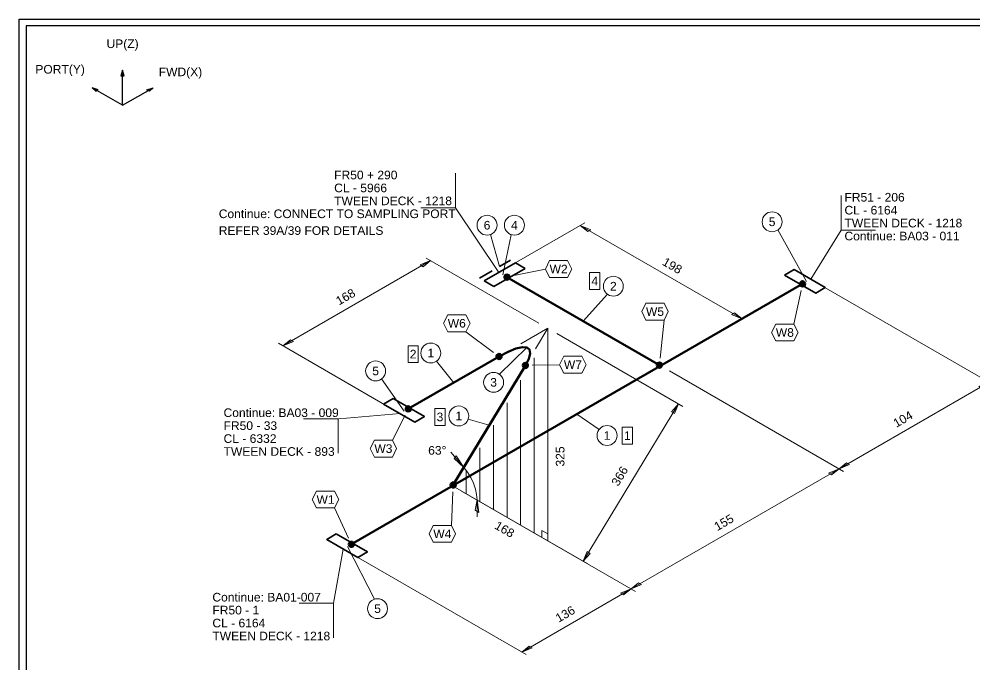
# Model space of a CAD drawing. Header units: millimetres. Extents: x 0 to 420, y 0 to 297.
# Drawn here: x 0 to 277.1, y 109.8 to 297 of the extents above; entities that cross this region are included whole.
import ezdxf
from ezdxf.enums import TextEntityAlignment as Align

# ---------------------------------------------------------------- set-up
doc = ezdxf.new("R2010")
doc.units = ezdxf.units.MM
for name, color, linetype in [('I_Coordinates', 11, 'Continuous'), ('I_CutNumbers', 10, 'Continuous'), ('I_Dimensions', 4, 'Continuous'), ('I_OtherComponents', 2, 'Continuous'), ('I_PartNumbers', 9, 'Continuous'), ('I_Pipes', 1, 'Continuous'), ('I_Tags', 8, 'Continuous'), ('I_Triangles', 5, 'Continuous'), ('SymbolsOnDrawingSheet', 1, 'Continuous')]:
    doc.layers.add(name, color=color, linetype=linetype)
doc.styles.add('Cadmatic Default Text', font='arial.ttf')

# ---------------------------------------------------------------- blocks, each defined once
blk = doc.blocks.new('SEDS_SPOOL_FORMAT_Gol_8')
at = {"layer": 'SymbolsOnDrawingSheet', "linetype": 'ByBlock', "lineweight": -3, "flags": 128}
for points in [[(0, 297), (420, 297), (420, 0), (0, 0), (0, 297)], [(418.01, 295.01), (2, 295.01)], [(2, 295.01), (2, 2)]]:
    blk.add_lwpolyline(points, dxfattribs=at)
blk = doc.blocks.new('BA01726637007_PRT_110_3')
at = {"layer": 'I_OtherComponents', "linetype": 'ByBlock', "lineweight": 35, "flags": 128}
blk.add_lwpolyline([(169.92, 199.46), (172.7, 201.07), (181.75, 195.84), (178.97, 194.23), (169.92, 199.46)], dxfattribs=at)
at = {"layer": 'I_OtherComponents', "linetype": 'ByBlock', "lineweight": 50}
for radius in [0.75, 0.375]:
    blk.add_circle((175.15, 196.93), radius, dxfattribs=at)
blk = doc.blocks.new('BA01726637007_PRT_111_3')
at = {"layer": 'I_Pipes', "linetype": 'ByBlock', "lineweight": 50}
blk.add_line((175.15, 196.93), (44.35, 121.41), dxfattribs=at)
blk = doc.blocks.new('BA01726637007_PRT_116_3')
at = {"layer": 'I_OtherComponents', "linetype": 'ByBlock', "lineweight": 35, "flags": 128}
blk.add_lwpolyline([(39.96, 124.43), (37.18, 122.82), (46.23, 117.6), (49.01, 119.2), (39.96, 124.43)], dxfattribs=at)
at = {"layer": 'I_OtherComponents', "linetype": 'ByBlock', "lineweight": 50}
for radius in [0.75, 0.375]:
    blk.add_circle((44.35, 121.41), radius, dxfattribs=at)
blk = doc.blocks.new('BA01726637007_PRT_119_3')
at = {"layer": 'I_Pipes', "linetype": 'ByBlock', "lineweight": 50}
blk.add_line((133.65, 173.38), (89.45, 198.89), dxfattribs=at)
blk = doc.blocks.new('BA01726637007_PRT_121_3')
at = {"layer": 'I_Pipes', "linetype": 'ByBlock', "lineweight": 50}
blk.add_line((94.8, 173.28), (73.86, 138.62), dxfattribs=at)
blk = doc.blocks.new('BA01726637007_PRT_122_3')
at = {"layer": 'I_Pipes', "linetype": 'ByBlock', "lineweight": 0}
for q in [(93.52, 179.55), (97.72, 178.12)]:
    blk.add_line((101.3, 184.04), q, dxfattribs=at)
at = {"layer": 'I_Pipes', "linetype": 'ByBlock', "lineweight": 50, "flags": 128}
blk.add_lwpolyline([(87.15, 175.87), (89.79, 177.26), (92.07, 178.18), (93.92, 178.6), (95.25, 178.5), (96.03, 177.88), (96.21, 176.78), (95.8, 175.23), (94.8, 173.28)], dxfattribs=at)
at = {"layer": 'I_Pipes', "linetype": 'ByBlock', "lineweight": 50}
for centre, radius in [((87.15, 175.87), 0.75), ((87.15, 175.87), 0.375), ((94.8, 173.28), 0.75), ((94.8, 173.28), 0.375)]:
    blk.add_circle(centre, radius, dxfattribs=at)
blk = doc.blocks.new('BA01726637007_PRT_123_3')
at = {"layer": 'I_Pipes', "linetype": 'ByBlock', "lineweight": 50}
blk.add_line((60.84, 160.68), (87.15, 175.87), dxfattribs=at)
blk = doc.blocks.new('BA01726637007_PRT_124_3')
at = {"layer": 'I_OtherComponents', "linetype": 'ByBlock', "lineweight": 35, "flags": 128}
blk.add_lwpolyline([(56.45, 163.7), (53.67, 162.09), (62.72, 156.87), (65.5, 158.47), (56.45, 163.7)], dxfattribs=at)
at = {"layer": 'I_OtherComponents', "linetype": 'ByBlock', "lineweight": 50}
for radius in [0.75, 0.375]:
    blk.add_circle((60.84, 160.68), radius, dxfattribs=at)
blk = doc.blocks.new('BA01726637007_TRI_0_3')
at = {"layer": 'I_Triangles', "linetype": 'ByBlock', "lineweight": 0}
for p, q in [((97.35, 124.69), (97.35, 175.51)), ((93.41, 126.97), (93.41, 168.98)), ((89.47, 129.24), (89.47, 162.46)), ((85.52, 131.52), (85.52, 155.93)), ((81.58, 133.8), (81.58, 149.4)), ((77.64, 136.07), (77.64, 142.88))]:
    blk.add_line(p, q, dxfattribs=at)
at = {"layer": 'I_Triangles', "linetype": 'ByBlock', "lineweight": 0, "flags": 128}
for points in [[(73.69, 138.35), (101.3, 122.42), (101.3, 184.04)], [(73.17, 148.15), (76.94, 143.73), (74.17, 146.25), (74.69, 147.11), (76.94, 143.73), (78.03, 142.3), (78.97, 140.74), (79.73, 139.11), (80.3, 137.45), (80.65, 135.82), (80.77, 134.27), (80.2, 131.33), (81.33, 130.68), (80.77, 134.27), (80.77, 129.37)], [(99.56, 123.42), (99.56, 125.42), (101.3, 124.42)]]:
    blk.add_lwpolyline(points, dxfattribs=at)
at = {"layer": 'I_Triangles', "linetype": 'ByBlock', "lineweight": 0, "style": 'Cadmatic Default Text'}
blk.add_text('63°', height=2.5, dxfattribs=at).set_placement((69.25, 148.66), align=Align.MIDDLE_CENTER)
for s, rotation, p in [('325', 90, (104.87, 146.88)), ('168', 330, (88.78, 125.75))]:
    blk.add_text(s, height=2.5, rotation=rotation, dxfattribs=at).set_placement(p, align=Align.MIDDLE_CENTER)
blk = doc.blocks.new('BA01726637007_DIM_0_3')
at = {"layer": 'I_Dimensions', "linetype": 'ByBlock', "lineweight": 0}
for p, q in [((126.74, 107.73), (76.29, 136.85)), ((44.59, 118.55), (95.03, 89.42)), ((93.73, 90.17), (125.44, 108.48))]:
    blk.add_line(p, q, dxfattribs=at)
at = {"layer": 'I_Dimensions', "linetype": 'ByBlock', "lineweight": 0, "flags": 128}
for points in [[(125.44, 108.48), (123.27, 106.73), (122.41, 107.23), (125.44, 108.48)], [(93.73, 90.17), (96.77, 91.42), (95.9, 91.92), (93.73, 90.17)]]:
    blk.add_lwpolyline(points, dxfattribs=at)
at = {"layer": 'I_Dimensions', "linetype": 'ByBlock', "lineweight": 0, "style": 'Cadmatic Default Text'}
blk.add_text('136', height=2.5, rotation=30, dxfattribs=at).set_placement((106.34, 101.2), align=Align.MIDDLE_CENTER)
blk = doc.blocks.new('BA01726637007_DIM_1_3')
at = {"layer": 'I_Dimensions', "linetype": 'ByBlock', "lineweight": 0}
for p, q in [((187.05, 142.55), (136.6, 171.67)), ((125.44, 108.48), (185.75, 143.3)), ((76.29, 136.85), (126.74, 107.73))]:
    blk.add_line(p, q, dxfattribs=at)
at = {"layer": 'I_Dimensions', "linetype": 'ByBlock', "lineweight": 0, "flags": 128}
for points in [[(185.75, 143.3), (183.59, 141.55), (182.72, 142.05), (185.75, 143.3)], [(125.44, 108.48), (128.47, 109.73), (127.6, 110.23), (125.44, 108.48)]]:
    blk.add_lwpolyline(points, dxfattribs=at)
at = {"layer": 'I_Dimensions', "linetype": 'ByBlock', "lineweight": 0, "style": 'Cadmatic Default Text'}
blk.add_text('155', height=2.5, rotation=30, dxfattribs=at).set_placement((152.35, 127.76), align=Align.MIDDLE_CENTER)
blk = doc.blocks.new('BA01726637007_DIM_2_3')
at = {"layer": 'I_Dimensions', "linetype": 'ByBlock', "lineweight": 0}
for p, q in [((89.7, 201.75), (112, 214.63)), ((110.7, 213.88), (157.6, 186.8)), ((158.9, 187.55), (136.6, 174.67))]:
    blk.add_line(p, q, dxfattribs=at)
at = {"layer": 'I_Dimensions', "linetype": 'ByBlock', "lineweight": 0, "flags": 128}
for points in [[(110.7, 213.88), (112.86, 212.13), (113.73, 212.63), (110.7, 213.88)], [(157.6, 186.8), (154.57, 188.05), (155.44, 188.55), (157.6, 186.8)]]:
    blk.add_lwpolyline(points, dxfattribs=at)
at = {"layer": 'I_Dimensions', "linetype": 'ByBlock', "lineweight": 0, "style": 'Cadmatic Default Text'}
blk.add_text('198', height=2.5, rotation=330, dxfattribs=at).set_placement((137.4, 202.21), align=Align.MIDDLE_CENTER)
blk = doc.blocks.new('BA01726637007_DIM_3_3')
at = {"layer": 'I_Dimensions', "linetype": 'ByBlock', "lineweight": 0}
for p, q in [((24.49, 178.94), (67.3, 203.66)), ((66.01, 204.41), (98.7, 185.54)), ((55.88, 160.82), (23.19, 179.69))]:
    blk.add_line(p, q, dxfattribs=at)
at = {"layer": 'I_Dimensions', "linetype": 'ByBlock', "lineweight": 0, "flags": 128}
for points in [[(67.3, 203.66), (65.14, 201.91), (64.27, 202.41), (67.3, 203.66)], [(24.49, 178.94), (27.52, 180.19), (26.65, 180.69), (24.49, 178.94)]]:
    blk.add_lwpolyline(points, dxfattribs=at)
at = {"layer": 'I_Dimensions', "linetype": 'ByBlock', "lineweight": 0, "style": 'Cadmatic Default Text'}
blk.add_text('168', height=2.5, rotation=30, dxfattribs=at).set_placement((42.65, 193.18), align=Align.MIDDLE_CENTER)
blk = doc.blocks.new('BA01726637007_DIM_4_3')
at = {"layer": 'I_Dimensions', "linetype": 'ByBlock', "lineweight": 0}
for p, q in [((140.48, 161.41), (103.9, 182.54)), ((111.58, 116.48), (139.19, 162.16)), ((76.29, 136.85), (112.88, 115.73))]:
    blk.add_line(p, q, dxfattribs=at)
at = {"layer": 'I_Dimensions', "linetype": 'ByBlock', "lineweight": 0, "flags": 128}
for points in [[(139.19, 162.16), (138.07, 159.35), (137.2, 159.85), (139.19, 162.16)], [(111.58, 116.48), (113.57, 118.79), (112.7, 119.29), (111.58, 116.48)]]:
    blk.add_lwpolyline(points, dxfattribs=at)
at = {"layer": 'I_Dimensions', "linetype": 'ByBlock', "lineweight": 0, "style": 'Cadmatic Default Text'}
blk.add_text('366', height=2.5, rotation=58.8606, dxfattribs=at).set_placement((122.14, 141.19), align=Align.MIDDLE_CENTER)
blk = doc.blocks.new('BA01726637007_DIM_5_3')
at = {"layer": 'I_Dimensions', "linetype": 'ByBlock', "lineweight": 0}
for p, q in [((230.56, 167.66), (180.11, 196.79)), ((136.6, 171.67), (187.05, 142.55)), ((185.75, 143.3), (229.26, 168.41))]:
    blk.add_line(p, q, dxfattribs=at)
at = {"layer": 'I_Dimensions', "linetype": 'ByBlock', "lineweight": 0, "flags": 128}
for points in [[(229.26, 168.41), (227.09, 166.66), (226.23, 167.16), (229.26, 168.41)], [(185.75, 143.3), (188.78, 144.55), (187.92, 145.05), (185.75, 143.3)]]:
    blk.add_lwpolyline(points, dxfattribs=at)
at = {"layer": 'I_Dimensions', "linetype": 'ByBlock', "lineweight": 0, "style": 'Cadmatic Default Text'}
blk.add_text('104', height=2.5, rotation=30, dxfattribs=at).set_placement((204.26, 157.73), align=Align.MIDDLE_CENTER)
blk = doc.blocks.new('BA01726637007_CRD_0_3')
at = {"layer": 'I_Coordinates', "linetype": 'ByBlock', "lineweight": 0}
blk.add_line((39.2, 104.33), (41.99, 120.05), dxfattribs=at)
at = {"layer": 'I_Coordinates', "linetype": 'ByBlock', "lineweight": 0, "flags": 128}
blk.add_lwpolyline([(39.2, 94.33), (39.2, 104.33), (29.2, 104.33)], dxfattribs=at)
at = {"layer": 'I_Coordinates', "linetype": 'ByBlock', "lineweight": 0, "style": 'Cadmatic Default Text'}
for s, p in [('Continue: BA01-007', (4.04, 107.33)), ('FR50 - 1', (4.04, 103.58)), ('CL - 6164', (4.04, 99.83)), ('TWEEN DECK - 1218', (4.04, 96.08))]:
    blk.add_text(s, height=2.5, dxfattribs=at).set_placement(p, align=Align.TOP_LEFT)
blk = doc.blocks.new('BA01726637007_CRD_2_3')
at = {"layer": 'I_Coordinates', "linetype": 'ByBlock', "lineweight": 0}
blk.add_line((74.51, 219), (87.1, 200.25), dxfattribs=at)
at = {"layer": 'I_Coordinates', "linetype": 'ByBlock', "lineweight": 0, "flags": 128}
blk.add_lwpolyline([(74.51, 229), (74.51, 219), (64.51, 219)], dxfattribs=at)
at = {"layer": 'I_Coordinates', "linetype": 'ByBlock', "lineweight": 0, "style": 'Cadmatic Default Text'}
for s, p in [('FR50 + 290', (39.35, 227.25)), ('CL - 5966', (39.35, 223.5)), ('TWEEN DECK - 1218', (39.35, 219.75))]:
    blk.add_text(s, height=2.5, dxfattribs=at).set_placement(p)
blk = doc.blocks.new('BA01726637007_PTN_0_3')
at = {"layer": 'I_PartNumbers', "linetype": 'ByBlock', "lineweight": 0}
blk.add_line((168.03, 212.59), (176.33, 197.61), dxfattribs=at)
blk.add_circle((166.33, 214.93), 2.89, dxfattribs=at)
at = {"layer": 'I_PartNumbers', "linetype": 'ByBlock', "lineweight": 0, "style": 'Cadmatic Default Text'}
blk.add_text('5', height=2.5, dxfattribs=at).set_placement((166.33, 214.93), align=Align.MIDDLE_CENTER)
blk = doc.blocks.new('BA01726637007_PTN_1_3')
at = {"layer": 'I_PartNumbers', "linetype": 'ByBlock', "lineweight": 0}
blk.add_line((51.04, 105.5), (43.17, 120.73), dxfattribs=at)
blk.add_circle((51.93, 102.75), 2.89, dxfattribs=at)
at = {"layer": 'I_PartNumbers', "linetype": 'ByBlock', "lineweight": 0, "style": 'Cadmatic Default Text'}
blk.add_text('5', height=2.5, dxfattribs=at).set_placement((51.93, 102.75), align=Align.MIDDLE_CENTER)
blk = doc.blocks.new('BA01726637007_PTN_2_3')
at = {"layer": 'I_PartNumbers', "linetype": 'ByBlock', "lineweight": 0}
blk.add_line((87.28, 170.72), (95.25, 178.5), dxfattribs=at)
blk.add_circle((85.58, 168.38), 2.89, dxfattribs=at)
at = {"layer": 'I_PartNumbers', "linetype": 'ByBlock', "lineweight": 0, "style": 'Cadmatic Default Text'}
blk.add_text('3', height=2.5, dxfattribs=at).set_placement((85.58, 168.38), align=Align.MIDDLE_CENTER)
blk = doc.blocks.new('BA01726637007_PTN_3_3')
at = {"layer": 'I_PartNumbers', "linetype": 'ByBlock', "lineweight": 0}
blk.add_line((69.06, 174.54), (74, 168.28), dxfattribs=at)
blk.add_circle((67.36, 176.88), 2.89, dxfattribs=at)
at = {"layer": 'I_PartNumbers', "linetype": 'ByBlock', "lineweight": 0, "style": 'Cadmatic Default Text'}
blk.add_text('1', height=2.5, dxfattribs=at).set_placement((67.36, 176.88), align=Align.MIDDLE_CENTER)
blk = doc.blocks.new('BA01726637007_PTN_4_3')
at = {"layer": 'I_PartNumbers', "linetype": 'ByBlock', "lineweight": 0}
blk.add_line((53.07, 169.35), (59.66, 160), dxfattribs=at)
blk.add_circle((51.37, 171.69), 2.89, dxfattribs=at)
at = {"layer": 'I_PartNumbers', "linetype": 'ByBlock', "lineweight": 0, "style": 'Cadmatic Default Text'}
blk.add_text('5', height=2.5, dxfattribs=at).set_placement((51.37, 171.69), align=Align.MIDDLE_CENTER)
blk = doc.blocks.new('BA01726637007_PTN_5_3')
at = {"layer": 'I_PartNumbers', "linetype": 'ByBlock', "lineweight": 0}
blk.add_line((90.71, 211.19), (88.28, 199.57), dxfattribs=at)
blk.add_circle((91.61, 213.94), 2.89, dxfattribs=at)
at = {"layer": 'I_PartNumbers', "linetype": 'ByBlock', "lineweight": 0, "style": 'Cadmatic Default Text'}
blk.add_text('4', height=2.5, dxfattribs=at).set_placement((91.61, 213.94), align=Align.MIDDLE_CENTER)
blk = doc.blocks.new('BA01726637007_PTN_6_3')
at = {"layer": 'I_PartNumbers', "linetype": 'ByBlock', "lineweight": 0}
blk.add_line((78.23, 157.74), (84.33, 155.95), dxfattribs=at)
blk.add_circle((75.48, 158.63), 2.89, dxfattribs=at)
at = {"layer": 'I_PartNumbers', "linetype": 'ByBlock', "lineweight": 0, "style": 'Cadmatic Default Text'}
blk.add_text('1', height=2.5, dxfattribs=at).set_placement((75.48, 158.63), align=Align.MIDDLE_CENTER)
blk = doc.blocks.new('BA01726637007_PTN_7_3')
at = {"layer": 'I_PartNumbers', "linetype": 'ByBlock', "lineweight": 0}
blk.add_line((116.14, 154.66), (109.75, 159.17), dxfattribs=at)
blk.add_circle((118.48, 152.96), 2.89, dxfattribs=at)
at = {"layer": 'I_PartNumbers', "linetype": 'ByBlock', "lineweight": 0, "style": 'Cadmatic Default Text'}
blk.add_text('1', height=2.5, dxfattribs=at).set_placement((118.48, 152.96), align=Align.MIDDLE_CENTER)
blk = doc.blocks.new('BA01726637007_PTN_8_3')
at = {"layer": 'I_PartNumbers', "linetype": 'ByBlock', "lineweight": 0}
blk.add_line((118.6, 193.91), (111.55, 186.13), dxfattribs=at)
blk.add_circle((120.3, 196.25), 2.89, dxfattribs=at)
at = {"layer": 'I_PartNumbers', "linetype": 'ByBlock', "lineweight": 0, "style": 'Cadmatic Default Text'}
blk.add_text('2', height=2.5, dxfattribs=at).set_placement((120.3, 196.25), align=Align.MIDDLE_CENTER)
blk = doc.blocks.new('BA01726637007_CUT_9_3')
at = {"layer": 'I_CutNumbers', "linetype": 'ByBlock', "lineweight": 0, "flags": 128}
blk.add_lwpolyline([(63.71, 174.1), (63.71, 179), (60.77, 179), (60.77, 174.1), (63.71, 174.1)], dxfattribs=at)
at = {"layer": 'I_CutNumbers', "linetype": 'ByBlock', "lineweight": 0, "style": 'Cadmatic Default Text'}
blk.add_text('2', height=2.5, dxfattribs=at).set_placement((62.24, 176.55), align=Align.MIDDLE_CENTER)
blk = doc.blocks.new('BA01726637007_CUT_10_3')
at = {"layer": 'I_CutNumbers', "linetype": 'ByBlock', "lineweight": 0, "flags": 128}
blk.add_lwpolyline([(71.49, 155.9), (71.49, 160.8), (68.55, 160.8), (68.55, 155.9), (71.49, 155.9)], dxfattribs=at)
at = {"layer": 'I_CutNumbers', "linetype": 'ByBlock', "lineweight": 0, "style": 'Cadmatic Default Text'}
blk.add_text('3', height=2.5, dxfattribs=at).set_placement((70.02, 158.35), align=Align.MIDDLE_CENTER)
blk = doc.blocks.new('BA01726637007_CUT_11_3')
at = {"layer": 'I_CutNumbers', "linetype": 'ByBlock', "lineweight": 0, "flags": 128}
blk.add_lwpolyline([(125.83, 150.47), (125.83, 155.36), (122.89, 155.36), (122.89, 150.47), (125.83, 150.47)], dxfattribs=at)
at = {"layer": 'I_CutNumbers', "linetype": 'ByBlock', "lineweight": 0, "style": 'Cadmatic Default Text'}
blk.add_text('1', height=2.5, dxfattribs=at).set_placement((124.36, 152.91), align=Align.MIDDLE_CENTER)
blk = doc.blocks.new('BA01726637007_CUT_12_3')
at = {"layer": 'I_CutNumbers', "linetype": 'ByBlock', "lineweight": 0, "flags": 128}
blk.add_lwpolyline([(116.36, 195.31), (116.36, 200.21), (113.42, 200.21), (113.42, 195.31), (116.36, 195.31)], dxfattribs=at)
at = {"layer": 'I_CutNumbers', "linetype": 'ByBlock', "lineweight": 0, "style": 'Cadmatic Default Text'}
blk.add_text('4', height=2.5, dxfattribs=at).set_placement((114.89, 197.76), align=Align.MIDDLE_CENTER)
blk = doc.blocks.new('Pi_Weld_0')
at = {"layer": 'I_Tags', "linetype": 'ByBlock', "lineweight": 0, "flags": 128}
for points in [[(2.62, 2.45), (4.71, 12.14)], [(-2.62, 2.45), (-3.84, 0)], [(-3.84, 0), (-2.62, -2.45)], [(2.62, 2.45), (-2.62, 2.45)], [(3.84, 0), (2.62, 2.45)], [(2.62, -2.45), (3.84, 0)], [(-2.62, -2.45), (2.62, -2.45)]]:
    blk.add_lwpolyline(points, dxfattribs=at)
at = {"layer": 'I_Tags', "linetype": 'ByBlock', "lineweight": 0, "style": 'Cadmatic Default Text'}
blk.add_text('W8', height=2.5, dxfattribs=at).set_placement((0, 0), align=Align.MIDDLE_CENTER)
blk = doc.blocks.new('Pi_Weld_1')
at = {"layer": 'I_Tags', "linetype": 'ByBlock', "lineweight": 0, "flags": 128}
for points in [[(-2.62, 2.45), (-3.84, 0)], [(-3.84, 0), (-2.62, -2.45)], [(2.62, 2.45), (-2.62, 2.45)], [(3.84, 0), (2.62, 2.45)], [(2.62, -2.45), (3.84, 0)], [(-2.62, -2.45), (2.62, -2.45)], [(2.62, -2.45), (6.66, -11.18)]]:
    blk.add_lwpolyline(points, dxfattribs=at)
at = {"layer": 'I_Tags', "linetype": 'ByBlock', "lineweight": 0, "style": 'Cadmatic Default Text'}
blk.add_text('W1', height=2.5, dxfattribs=at).set_placement((0, 0), align=Align.MIDDLE_CENTER)
blk = doc.blocks.new('Pi_Weld_2')
at = {"layer": 'I_Tags', "linetype": 'ByBlock', "lineweight": 0, "flags": 128}
for points in [[(2.62, 2.45), (6.31, 9.73)], [(-2.62, 2.45), (-3.84, 0)], [(-3.84, 0), (-2.62, -2.45)], [(2.62, 2.45), (-2.62, 2.45)], [(3.84, 0), (2.62, 2.45)], [(2.62, -2.45), (3.84, 0)], [(-2.62, -2.45), (2.62, -2.45)]]:
    blk.add_lwpolyline(points, dxfattribs=at)
at = {"layer": 'I_Tags', "linetype": 'ByBlock', "lineweight": 0, "style": 'Cadmatic Default Text'}
blk.add_text('W3', height=2.5, dxfattribs=at).set_placement((0, 0), align=Align.MIDDLE_CENTER)
blk = doc.blocks.new('Pi_Weld_3')
at = {"layer": 'I_Tags', "linetype": 'ByBlock', "lineweight": 0, "flags": 128}
for points in [[(-3.84, 0), (-11.77, -0.16)], [(-2.62, 2.45), (-3.84, 0)], [(-3.84, 0), (-2.62, -2.45)], [(2.62, 2.45), (-2.62, 2.45)], [(3.84, 0), (2.62, 2.45)], [(2.62, -2.45), (3.84, 0)], [(-2.62, -2.45), (2.62, -2.45)]]:
    blk.add_lwpolyline(points, dxfattribs=at)
at = {"layer": 'I_Tags', "linetype": 'ByBlock', "lineweight": 0, "style": 'Cadmatic Default Text'}
blk.add_text('W7', height=2.5, dxfattribs=at).set_placement((0, 0), align=Align.MIDDLE_CENTER)
blk = doc.blocks.new('Pi_Weld_4')
at = {"layer": 'I_Tags', "linetype": 'ByBlock', "lineweight": 0, "flags": 128}
for points in [[(2.62, 2.45), (3.06, 12.17)], [(-2.62, 2.45), (-3.84, 0)], [(-3.84, 0), (-2.62, -2.45)], [(2.62, 2.45), (-2.62, 2.45)], [(3.84, 0), (2.62, 2.45)], [(2.62, -2.45), (3.84, 0)], [(-2.62, -2.45), (2.62, -2.45)]]:
    blk.add_lwpolyline(points, dxfattribs=at)
at = {"layer": 'I_Tags', "linetype": 'ByBlock', "lineweight": 0, "style": 'Cadmatic Default Text'}
blk.add_text('W4', height=2.5, dxfattribs=at).set_placement((0, 0), align=Align.MIDDLE_CENTER)
blk = doc.blocks.new('Pi_Weld_5')
at = {"layer": 'I_Tags', "linetype": 'ByBlock', "lineweight": 0, "flags": 128}
for points in [[(-2.62, 2.45), (-3.84, 0)], [(-3.84, 0), (-2.62, -2.45)], [(2.62, 2.45), (-2.62, 2.45)], [(3.84, 0), (2.62, 2.45)], [(2.62, -2.45), (3.84, 0)], [(-2.62, -2.45), (2.62, -2.45)], [(2.62, -2.45), (10.65, -8.44)]]:
    blk.add_lwpolyline(points, dxfattribs=at)
at = {"layer": 'I_Tags', "linetype": 'ByBlock', "lineweight": 0, "style": 'Cadmatic Default Text'}
blk.add_text('W6', height=2.5, dxfattribs=at).set_placement((0, 0), align=Align.MIDDLE_CENTER)
blk = doc.blocks.new('Pi_Weld_6')
at = {"layer": 'I_Tags', "linetype": 'ByBlock', "lineweight": 0, "flags": 128}
for points in [[(-3.84, 0), (-13.02, -1.91)], [(-2.62, 2.45), (-3.84, 0)], [(-3.84, 0), (-2.62, -2.45)], [(2.62, 2.45), (-2.62, 2.45)], [(3.84, 0), (2.62, 2.45)], [(2.62, -2.45), (3.84, 0)], [(-2.62, -2.45), (2.62, -2.45)]]:
    blk.add_lwpolyline(points, dxfattribs=at)
at = {"layer": 'I_Tags', "linetype": 'ByBlock', "lineweight": 0, "style": 'Cadmatic Default Text'}
blk.add_text('W2', height=2.5, dxfattribs=at).set_placement((0, 0), align=Align.MIDDLE_CENTER)
blk = doc.blocks.new('Pi_Weld_7')
at = {"layer": 'I_Tags', "linetype": 'ByBlock', "lineweight": 0, "flags": 128}
for points in [[(-2.62, 2.45), (-3.84, 0)], [(-3.84, 0), (-2.62, -2.45)], [(2.62, 2.45), (-2.62, 2.45)], [(3.84, 0), (2.62, 2.45)], [(2.62, -2.45), (3.84, 0)], [(-2.62, -2.45), (2.62, -2.45)], [(2.62, -2.45), (1.48, -13.54)]]:
    blk.add_lwpolyline(points, dxfattribs=at)
at = {"layer": 'I_Tags', "linetype": 'ByBlock', "lineweight": 0, "style": 'Cadmatic Default Text'}
blk.add_text('W5', height=2.5, dxfattribs=at).set_placement((0, 0), align=Align.MIDDLE_CENTER)

msp = doc.modelspace()

# ---------------------------------------------------------------- linework, layer by layer
at = {"layer": 'I_Coordinates', "linetype": 'ByBlock', "lineweight": 0}
for p, q in [((238.31, 235.85), (229.51, 221.59)), ((92.67, 181.13), (110.48, 182.62))]:
    msp.add_line(p, q, dxfattribs=at)
at = {"layer": 'I_Coordinates', "linetype": 'ByBlock', "lineweight": 0, "flags": 128}
for points in [[(238.31, 245.85), (238.31, 235.85), (248.31, 235.85)], [(92.5, 171.12), (92.5, 181.12), (82.5, 181.12)]]:
    msp.add_lwpolyline(points, dxfattribs=at)
at = {"layer": 'I_OtherComponents', "linetype": 'ByBlock', "lineweight": 35}
for p, q in [((143.91, 226.33), (134.85, 221.1)), ((137.64, 219.5), (146.69, 224.72)), ((142.51, 227.13), (139.33, 225.29)), ((146.69, 224.72), (143.91, 226.33)), ((137.12, 224.02), (133.46, 221.91)), ((134.85, 221.1), (137.64, 219.5))]:
    msp.add_line(p, q, dxfattribs=at)
at = {"layer": 'I_OtherComponents', "linetype": 'ByBlock', "lineweight": 50}
for centre, radius in [((141.45, 222.19), 0.75), ((141.45, 222.19), 0.375), ((185.65, 196.68), 0.75), ((185.65, 196.68), 0.375), ((125.86, 161.92), 0.75), ((125.86, 161.92), 0.375)]:
    msp.add_circle(centre, radius, dxfattribs=at)
at = {"layer": 'I_PartNumbers', "linetype": 'ByBlock', "lineweight": 0}
msp.add_line((136.64, 234.51), (139.33, 225.29), dxfattribs=at)
msp.add_circle((135.68, 237.24), 2.89, dxfattribs=at)
at = {"layer": 'SymbolsOnDrawingSheet', "linetype": 'ByBlock', "lineweight": 25, "flags": 128}
for points in [[(30.5, 280.57), (30, 282.21), (29.5, 280.57), (30.5, 280.57)], [(30, 272), (30, 282.21)], [(30, 272), (21.16, 277.1)], [(22.93, 276.49), (21.16, 277.1), (22.22, 276.08), (22.93, 276.49)], [(30, 272), (38.84, 277.1)], [(37.07, 276.49), (38.84, 277.1), (37.78, 276.08), (37.07, 276.49)]]:
    msp.add_lwpolyline(points, dxfattribs=at)

# ---------------------------------------------------------------- block references
at = {"layer": 'I_Coordinates', "lineweight": 0}
for name in ['BA01726637007_CRD_2_3', 'BA01726637007_CRD_0_3']:
    msp.add_blockref(name, (52, 23.3), dxfattribs=at)
at = {"layer": 'I_CutNumbers', "lineweight": 0}
for name in ['BA01726637007_CUT_12_3', 'BA01726637007_CUT_9_3', 'BA01726637007_CUT_10_3', 'BA01726637007_CUT_11_3']:
    msp.add_blockref(name, (52, 23.3), dxfattribs=at)
at = {"layer": 'I_Dimensions', "lineweight": 0}
for name in ['BA01726637007_DIM_2_3', 'BA01726637007_DIM_3_3', 'BA01726637007_DIM_5_3', 'BA01726637007_DIM_4_3', 'BA01726637007_DIM_1_3', 'BA01726637007_DIM_0_3']:
    msp.add_blockref(name, (52, 23.3), dxfattribs=at)
at = {"layer": 'I_OtherComponents', "lineweight": 35}
for name in ['BA01726637007_PRT_110_3', 'BA01726637007_PRT_124_3', 'BA01726637007_PRT_116_3']:
    msp.add_blockref(name, (52, 23.3), dxfattribs=at)
at = {"layer": 'I_PartNumbers', "lineweight": 0}
for name in ['BA01726637007_PTN_0_3', 'BA01726637007_PTN_5_3', 'BA01726637007_PTN_8_3', 'BA01726637007_PTN_3_3', 'BA01726637007_PTN_2_3', 'BA01726637007_PTN_4_3', 'BA01726637007_PTN_6_3', 'BA01726637007_PTN_7_3', 'BA01726637007_PTN_1_3']:
    msp.add_blockref(name, (52, 23.3), dxfattribs=at)
at = {"layer": 'I_Pipes', "lineweight": 50}
for name in ['BA01726637007_PRT_119_3', 'BA01726637007_PRT_111_3', 'BA01726637007_PRT_122_3', 'BA01726637007_PRT_123_3', 'BA01726637007_PRT_121_3']:
    msp.add_blockref(name, (52, 23.3), dxfattribs=at)
at = {"layer": 'I_Tags'}
for name, p in [('Pi_Weld_6', (156.43, 224.52)), ('Pi_Weld_0', (222.02, 206.13)), ('Pi_Weld_7', (184.37, 212.2)), ('Pi_Weld_5', (126.9, 208.81)), ('Pi_Weld_3', (160.57, 196.79)), ('Pi_Weld_2', (105.62, 172.46)), ('Pi_Weld_1', (88.85, 157.7)), ('Pi_Weld_4', (122.71, 147.75))]:
    msp.add_blockref(name, p, dxfattribs=at)
at = {"layer": 'I_Triangles', "lineweight": 0}
msp.add_blockref('BA01726637007_TRI_0_3', (52, 23.3), dxfattribs=at)
at = {"layer": 'SymbolsOnDrawingSheet'}
msp.add_blockref('SEDS_SPOOL_FORMAT_Gol_8', (0, 0), dxfattribs=at)

# ---------------------------------------------------------------- texts
at = {"layer": 'I_Coordinates', "linetype": 'ByBlock', "lineweight": 0, "style": 'Cadmatic Default Text'}
for s, p in [('FR51 - 206', (239.31, 244.1)), ('Continue: CONNECT TO SAMPLING PORT', (57.89, 239.3)), ('CL - 6164', (239.31, 240.35)), ('TWEEN DECK - 1218', (239.31, 236.6)), ('REFER 39A/39 FOR DETAILS', (57.89, 234.44)), ('Continue: BA03 - 011', (239.31, 232.85))]:
    msp.add_text(s, height=2.5, dxfattribs=at).set_placement(p)
for s, p in [('Continue: BA03 - 009', (59.28, 184.12)), ('FR50 - 33', (59.28, 180.37)), ('CL - 6332', (59.28, 176.62)), ('TWEEN DECK - 893', (59.28, 172.87))]:
    msp.add_text(s, height=2.5, dxfattribs=at).set_placement(p, align=Align.TOP_LEFT)
at = {"layer": 'I_PartNumbers', "linetype": 'ByBlock', "lineweight": 0, "style": 'Cadmatic Default Text'}
msp.add_text('6', height=2.5, dxfattribs=at).set_placement((135.68, 237.24), align=Align.MIDDLE_CENTER)
at = {"layer": 'SymbolsOnDrawingSheet', "linetype": 'ByBlock', "lineweight": 25, "style": 'Cadmatic Default Text'}
for s, p in [('UP(Z)', (30, 289.86)), ('PORT(Y)', (11.88, 282.46)), ('FWD(X)', (46.79, 281.7))]:
    msp.add_text(s, height=2.5, dxfattribs=at).set_placement(p, align=Align.MIDDLE_CENTER)

doc.saveas('drawing.dxf')
